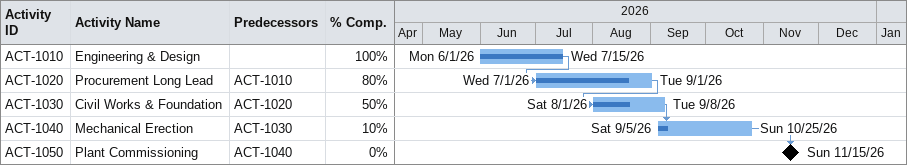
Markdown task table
| ID | Task | Start | Finish | Predecessors | % complete |
|---|---|---|---|---|---|
| ACT-1010 | Engineering & Design | 2026-06-01 | 2026-07-15 |  | 100 |
| ACT-1020 | Procurement Long Lead | 2026-07-01 | 2026-09-01 | ACT-1010 | 80 |
| ACT-1030 | Civil Works & Foundation | 2026-08-01 | 2026-09-08 | ACT-1020 | 50 |
| ACT-1040 | Mechanical Erection | 2026-09-05 | 2026-10-25 | ACT-1030 | 10 |
| ACT-1050 | Plant Commissioning (milestone) | 2026-11-15 | 2026-11-15 | ACT-1040 | 0 |
